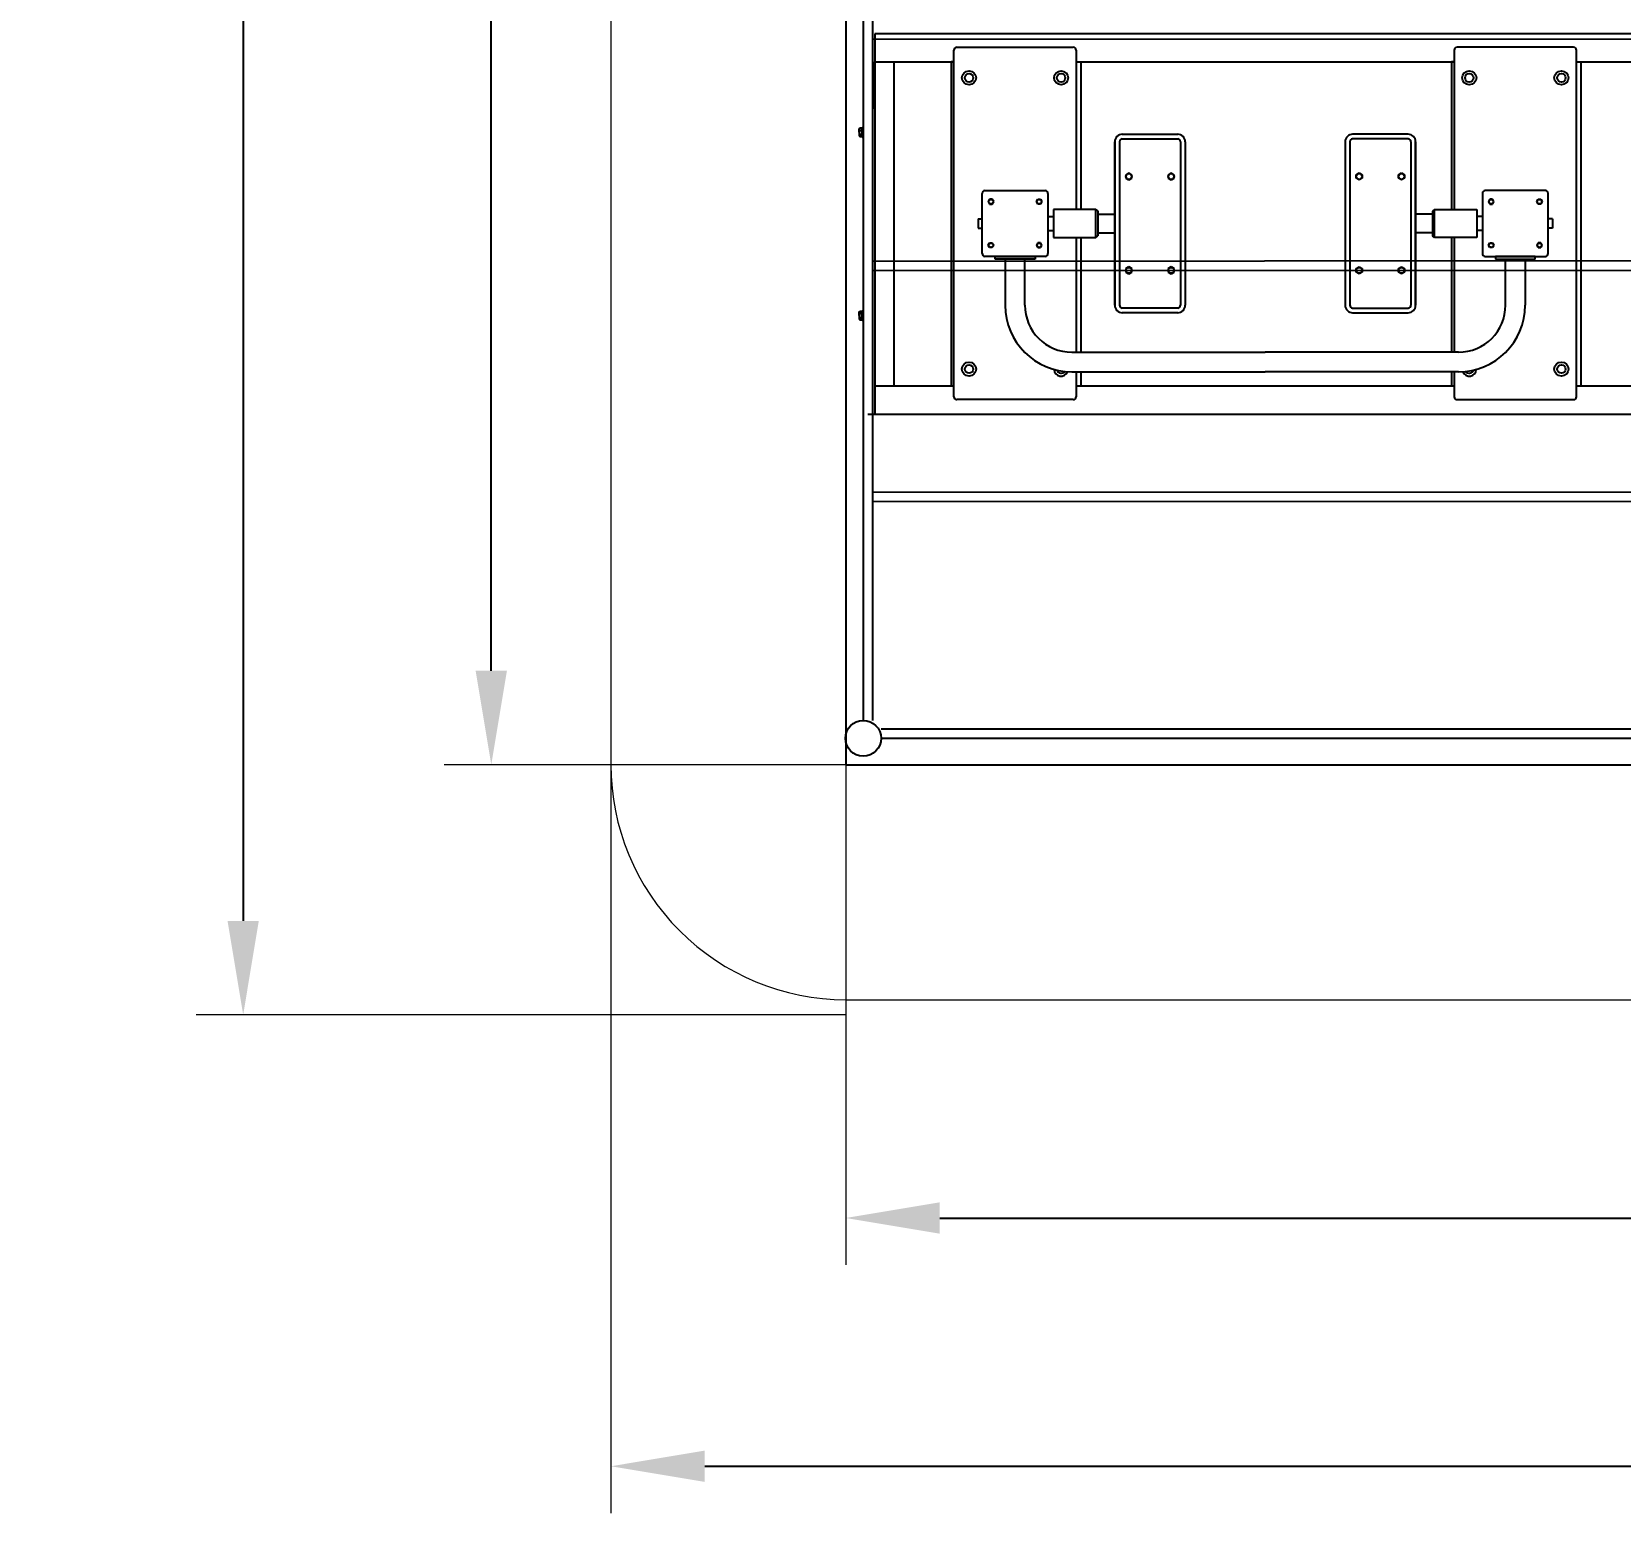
# Model space of a CAD drawing. Header units: millimetres. Extents: x -4421 to 3887, y -3652 to 2555.
# Drawn here: x -4421 to -1039, y -3652 to -499 of the extents above; entities that cross this region are included whole.
import ezdxf

# ---------------------------------------------------------------- set-up
doc = ezdxf.new("R2010")
doc.units = ezdxf.units.MM
for name, color, linetype in [('DIKOM_ЗОНА', 80, 'Continuous'), ('DIKOM_ОБЪЕКТ', 7, 'Continuous'), ('DIKOM_РАЗМЕР_ЗОНА', 7, 'Continuous'), ('DIKOM_РАЗМЕР_ОБЪЕКТА', 7, 'Continuous')]:
    doc.layers.add(name, color=color, linetype=linetype)
doc.styles.add('style1', font='arial.ttf', dxfattribs={"width": 0.8})
doc.dimstyles.new('1-50', dxfattribs={"dimtxt": 300, "dimasz": 200, "dimexe": 100, "dimexo": 0, "dimgap": 100, "dimtad": 1, "dimdec": 0, "dimtxsty": 'style1', "dimcen": 0, "dimclrd": 7, "dimclre": 7, "dimadec": 1, "dimazin": 2, "dimtfac": 1, "dimtdec": 0, "dimtmove": 0, "dimatfit": 3, "dimfxl": 0, "dimlwd": 25, "dimlwe": 18, "dimarcsym": 0})

# ---------------------------------------------------------------- blocks, each defined once
blk = doc.blocks.new('*D0')
at = {"layer": 'Defpoints', "color": 0, "transparency": 16777216}
for p in [(-2687.7, -2058.8), (3386.7, -2058.8), (3386.7, -3023.8)]:
    blk.add_point(p, dxfattribs=at)
at = {"layer": 'DIKOM_РАЗМЕР_ОБЪЕКТА', "color": 7, "lineweight": 18, "transparency": 16777216}
for p, q in [((-2687.7, -2058.8), (-2687.7, -3123.8)), ((3386.7, -2058.8), (3386.7, -3123.8))]:
    blk.add_line(p, q, dxfattribs=at)
at = {"layer": 'DIKOM_РАЗМЕР_ОБЪЕКТА', "color": 7, "lineweight": 25, "transparency": 16777216}
blk.add_line((-2487.7, -3023.8), (3186.7, -3023.8), dxfattribs=at)
at = {"layer": 'DIKOM_РАЗМЕР_ОБЪЕКТА', "color": 7, "transparency": 16777216}
for points in [[(-2487.7, -2990.4), (-2487.7, -3057.1), (-2687.7, -3023.8)], [(3186.7, -2990.4), (3186.7, -3057.1), (3386.7, -3023.8)]]:
    blk.add_solid(points, dxfattribs=at)
at = {"layer": 'DIKOM_РАЗМЕР_ОБЪЕКТА', "color": 0, "transparency": 16777216, "insert": (349.5, -2770.6), "char_height": 300, "attachment_point": 5, "style": 'style1'}
blk.add_mtext('6000', dxfattribs=at)
blk = doc.blocks.new('*D1')
at = {"layer": 'Defpoints', "color": 0, "transparency": 16777216}
for p in [(-3442.3, 2055), (-2687.7, 2055), (-2687.7, -2058.8)]:
    blk.add_point(p, dxfattribs=at)
at = {"layer": 'DIKOM_РАЗМЕР_ОБЪЕКТА', "color": 7, "lineweight": 18, "transparency": 16777216}
for p, q in [((-2687.7, 2055), (-3542.3, 2055)), ((-2687.7, -2058.8), (-3542.3, -2058.8))]:
    blk.add_line(p, q, dxfattribs=at)
at = {"layer": 'DIKOM_РАЗМЕР_ОБЪЕКТА', "color": 7, "lineweight": 25, "transparency": 16777216}
blk.add_line((-3442.3, -1858.8), (-3442.3, 1855), dxfattribs=at)
at = {"layer": 'DIKOM_РАЗМЕР_ОБЪЕКТА', "color": 7, "transparency": 16777216}
for points in [[(-3475.7, 1855), (-3409, 1855), (-3442.3, 2055)], [(-3475.7, -1858.8), (-3409, -1858.8), (-3442.3, -2058.8)]]:
    blk.add_solid(points, dxfattribs=at)
at = {"layer": 'DIKOM_РАЗМЕР_ОБЪЕКТА', "color": 0, "transparency": 16777216, "insert": (-3695.5, -1.9), "char_height": 300, "attachment_point": 5, "rotation": 90, "style": 'style1'}
blk.add_mtext('4000', dxfattribs=at)
blk = doc.blocks.new('*D2')
at = {"layer": 'Defpoints', "color": 0, "transparency": 16777216}
for p in [(-3187.7, -2059), (3886.7, -2059), (3886.7, -3552.3)]:
    blk.add_point(p, dxfattribs=at)
at = {"layer": 'DIKOM_РАЗМЕР_ЗОНА', "color": 7, "lineweight": 18, "transparency": 16777216}
for p, q in [((-3187.7, -2059), (-3187.7, -3652.3)), ((3886.7, -2059), (3886.7, -3652.3))]:
    blk.add_line(p, q, dxfattribs=at)
at = {"layer": 'DIKOM_РАЗМЕР_ЗОНА', "color": 7, "lineweight": 25, "transparency": 16777216}
blk.add_line((-2987.7, -3552.3), (3686.7, -3552.3), dxfattribs=at)
at = {"layer": 'DIKOM_РАЗМЕР_ЗОНА', "color": 7, "transparency": 16777216}
for points in [[(-2987.7, -3518.9), (-2987.7, -3585.6), (-3187.7, -3552.3)], [(3686.7, -3518.9), (3686.7, -3585.6), (3886.7, -3552.3)]]:
    blk.add_solid(points, dxfattribs=at)
at = {"layer": 'DIKOM_РАЗМЕР_ЗОНА', "color": 0, "transparency": 16777216, "insert": (349.5, -3299.1), "char_height": 300, "attachment_point": 5, "style": 'style1'}
blk.add_mtext('7000', dxfattribs=at)
blk = doc.blocks.new('*D3')
at = {"layer": 'Defpoints', "color": 0, "transparency": 16777216}
for p in [(-2687.7, 2555), (-3970.5, -2591.3), (-2687.7, -2591.3)]:
    blk.add_point(p, dxfattribs=at)
at = {"layer": 'DIKOM_РАЗМЕР_ЗОНА', "color": 7, "lineweight": 18, "transparency": 16777216}
for p, q in [((-2687.7, 2555), (-4070.5, 2555)), ((-2687.7, -2591.3), (-4070.5, -2591.3))]:
    blk.add_line(p, q, dxfattribs=at)
at = {"layer": 'DIKOM_РАЗМЕР_ЗОНА', "color": 7, "lineweight": 25, "transparency": 16777216}
blk.add_line((-3970.5, 2355), (-3970.5, -2391.3), dxfattribs=at)
at = {"layer": 'DIKOM_РАЗМЕР_ЗОНА', "color": 7, "transparency": 16777216}
for points in [[(-4003.8, 2355), (-3937.2, 2355), (-3970.5, 2555)], [(-4003.8, -2391.3), (-3937.2, -2391.3), (-3970.5, -2591.3)]]:
    blk.add_solid(points, dxfattribs=at)
at = {"layer": 'DIKOM_РАЗМЕР_ЗОНА', "color": 0, "transparency": 16777216, "insert": (-4223.7, -18.1), "char_height": 300, "attachment_point": 5, "rotation": 90, "style": 'style1'}
blk.add_mtext('5000', dxfattribs=at)

msp = doc.modelspace()

# ---------------------------------------------------------------- linework, layer by layer
at = {"layer": 'DIKOM_ЗОНА', "color": 3, "lineweight": 15}
msp.add_lwpolyline([(-2687.7, -2559), (3386.7, -2559, 0.414214), (3886.7, -2059), (3886.7, 2055, 0.414214), (3386.7, 2555), (-2687.7, 2555, 0.414214), (-3187.7, 2055), (-3187.7, -2059, 0.414214)], format="xyb", close=True, dxfattribs=at)
at = {"layer": 'DIKOM_ОБЪЕКТ'}
for p, q in [((-2687.7, 2055), (-2687.7, -2058.8)), ((-2650.5, 1959.4), (-2650.5, -1964.6)), ((-2630.5, 1959.4), (-2630.5, -1964.6)), ((349.5, -502.6), (-2625.5, -502.6)), ((-2625.5, -502.6), (-2625.5, -1312.6)), ((-2630.3, -514.6), (-660.5, -513.6)), ((-2457.3, -1275.6), (-2457.3, -537.6)), ((-2451.3, -531.6), (-2203.3, -531.6)), ((-2197.3, -537.6), (-2197.3, -876.6)), ((-1392.3, -537.6), (-1392.3, -876.6)), ((-1138.3, -531.6), (-1386.3, -531.6)), ((-1132.3, -1275.6), (-1132.3, -537.6)), ((-2625.5, -562.6), (-2457.3, -562.6)), ((-2625.5, -562.6), (-2585.5, -562.6)), ((-2625.5, -662.6), (-2625.5, -562.6)), ((-2585.5, -562.6), (-2585.5, -1252.6)), ((-2457.3, -562.6), (-2463.5, -562.6)), ((-2463.5, -562.6), (-2463.5, -1252.6)), ((-2197.3, -562.6), (-1392.3, -562.6)), ((-2197.3, -562.6), (-2187.5, -562.6)), ((-2187.5, -562.6), (-2187.5, -876.6)), ((-1392.3, -562.6), (-1398.5, -562.6)), ((-1398.5, -562.6), (-1398.5, -876.6)), ((-1132.3, -562.6), (-789.3, -562.6)), ((-1132.3, -562.6), (-1122.5, -562.6)), ((-1122.5, -562.6), (-1122.5, -1252.6)), ((-2658.9, -705), (-2658, -703.3)), ((-2658.9, -712.6), (-2658.9, -705)), ((-2658, -703.3), (-2652.5, -703.3)), ((-2658, -707.9), (-2652.5, -707.9)), ((-2652.5, -712.6), (-2652.5, -702.6)), ((-2652.5, -702.6), (-2650.5, -702.6)), ((-2652.5, -703.3), (-2652.5, -712.6)), ((-2650.5, -702.6), (-2650.5, -712.6)), ((-2650.5, -702.6), (-2650.5, -712.6)), ((-2658.9, -712.6), (-2658.9, -720.2)), ((-2658.9, -720.2), (-2658, -721.8)), ((-2658, -717.2), (-2652.5, -717.2)), ((-2658, -721.8), (-2652.5, -721.8)), ((-2652.5, -721.8), (-2652.5, -712.6)), ((-2652.5, -712.6), (-2652.5, -722.6)), ((-2652.5, -722.6), (-2650.5, -722.6)), ((-2650.5, -722.6), (-2650.5, -712.6)), ((-2650.5, -722.6), (-2650.5, -712.6)), ((-2115, -1080.6), (-2115, -732.6)), ((-2115, -732.6), (-2115, -1080.6)), ((-2105, -732.6), (-2105, -1080.6)), ((-2099, -716.6), (-1981, -716.6)), ((-2099, -726.6), (-1981, -726.6)), ((-1975, -732.6), (-1975, -1080.6)), ((-1965, -732.6), (-1965, -1080.6)), ((-1624.6, -732.6), (-1624.6, -1080.6)), ((-1614.6, -732.6), (-1614.6, -1080.6)), ((-1490.6, -716.6), (-1608.6, -716.6)), ((-1490.6, -726.6), (-1608.6, -726.6)), ((-1484.6, -732.6), (-1484.6, -1080.6)), ((-1474.6, -1080.6), (-1474.6, -732.6)), ((-1474.6, -732.6), (-1474.6, -1080.6)), ((-2085, -799.1), (-2091.5, -802.8)), ((-2091.5, -802.8), (-2091.5, -810.3)), ((-2091.5, -810.3), (-2085, -814.1)), ((-2078.5, -802.8), (-2085, -799.1)), ((-2085, -814.1), (-2078.5, -810.3)), ((-2078.5, -810.3), (-2078.5, -802.8)), ((-1995, -799.1), (-2001.5, -802.8)), ((-2001.5, -802.8), (-2001.5, -810.3)), ((-2001.5, -810.3), (-1995, -814.1)), ((-1988.5, -802.8), (-1995, -799.1)), ((-1995, -814.1), (-1988.5, -810.3)), ((-1988.5, -810.3), (-1988.5, -802.8)), ((-1601.1, -802.8), (-1594.6, -799.1)), ((-1601.1, -810.3), (-1601.1, -802.8)), ((-1594.6, -814.1), (-1601.1, -810.3)), ((-1594.6, -799.1), (-1588.1, -802.8)), ((-1588.1, -810.3), (-1594.6, -814.1)), ((-1588.1, -802.8), (-1588.1, -810.3)), ((-1511.1, -802.8), (-1504.6, -799.1)), ((-1511.1, -810.3), (-1511.1, -802.8)), ((-1504.6, -814.1), (-1511.1, -810.3)), ((-1504.6, -799.1), (-1498.1, -802.8)), ((-1498.1, -810.3), (-1504.6, -814.1)), ((-1498.1, -802.8), (-1498.1, -810.3)), ((-2397.3, -970.6), (-2397.3, -842.6)), ((-2391.3, -836.6), (-2263.3, -836.6)), ((-2257.3, -842.6), (-2257.3, -970.6)), ((-1332.3, -842.6), (-1332.3, -970.6)), ((-1198.3, -836.6), (-1326.3, -836.6)), ((-1192.3, -970.6), (-1192.3, -842.6)), ((-2381.5, -855.2), (-2384.4, -860.2)), ((-2384.4, -860.2), (-2381.5, -865.2)), ((-2375.7, -855.2), (-2381.5, -855.2)), ((-2381.5, -865.2), (-2375.7, -865.2)), ((-2372.8, -860.2), (-2375.7, -855.2)), ((-2375.7, -865.2), (-2372.8, -860.2)), ((-2281.8, -860.2), (-2278.9, -855.2)), ((-2278.9, -865.2), (-2281.8, -860.2)), ((-2278.9, -855.2), (-2273.1, -855.2)), ((-2273.1, -865.2), (-2278.9, -865.2)), ((-2273.1, -855.2), (-2270.2, -860.2)), ((-2270.2, -860.2), (-2273.1, -865.2)), ((-2245.3, -876.6), (-2245.3, -936.6)), ((-2155.3, -876.6), (-2245.3, -876.6)), ((-2155.3, -936.6), (-2155.3, -876.6)), ((-2155.3, -876.6), (-2151.3, -880.3)), ((-1434.3, -876.6), (-1438.3, -880.3)), ((-1434.3, -936.6), (-1434.3, -876.6)), ((-1434.3, -876.6), (-1344.3, -876.6)), ((-1344.3, -876.6), (-1344.3, -936.6)), ((-1316.5, -855.2), (-1319.4, -860.2)), ((-1319.4, -860.2), (-1316.5, -865.2)), ((-1310.7, -855.2), (-1316.5, -855.2)), ((-1316.5, -865.2), (-1310.7, -865.2)), ((-1307.8, -860.2), (-1310.7, -855.2)), ((-1310.7, -865.2), (-1307.8, -860.2)), ((-1216.8, -860.2), (-1213.9, -855.2)), ((-1213.9, -865.2), (-1216.8, -860.2)), ((-1213.9, -855.2), (-1208.1, -855.2)), ((-1208.1, -865.2), (-1213.9, -865.2)), ((-1208.1, -855.2), (-1205.2, -860.2)), ((-1205.2, -860.2), (-1208.1, -865.2)), ((-2406.1, -896.6), (-2406.1, -916.6)), ((-2406.1, -896.6), (-2397.3, -896.6)), ((-2257.3, -891.6), (-2245.3, -891.6)), ((-2151.3, -880.3), (-2151.3, -933.2)), ((-2151.3, -886.6), (-2115, -886.6)), ((-1438.3, -886.6), (-1474.6, -886.6)), ((-1438.3, -880.3), (-1438.3, -933.2)), ((-1332.3, -891.6), (-1344.3, -891.6)), ((-1183.5, -896.6), (-1192.3, -896.6)), ((-1183.5, -896.6), (-1183.5, -916.6)), ((-2406.1, -916.6), (-2397.3, -916.6)), ((-2257.3, -921.6), (-2245.3, -921.6)), ((-2245.3, -936.6), (-2155.3, -936.6)), ((-2197.3, -936.6), (-2197.3, -1180.6)), ((-2187.5, -936.6), (-2187.5, -1180.6)), ((-2155.3, -936.6), (-2151.3, -933.2)), ((-2151.3, -926.6), (-2115, -926.6)), ((-1438.3, -926.6), (-1474.6, -926.6)), ((-1434.3, -936.6), (-1438.3, -933.2)), ((-1344.3, -936.6), (-1434.3, -936.6)), ((-1398.5, -936.6), (-1398.5, -1180.6)), ((-1392.3, -936.6), (-1392.3, -1180.6)), ((-1332.3, -921.6), (-1344.3, -921.6)), ((-1183.5, -916.6), (-1192.3, -916.6)), ((-2263.3, -976.6), (-2391.3, -976.6)), ((-2384.4, -953), (-2381.5, -948)), ((-2381.5, -958), (-2384.4, -953)), ((-2381.5, -948), (-2375.7, -948)), ((-2375.7, -958), (-2381.5, -958)), ((-2375.7, -948), (-2372.8, -953)), ((-2372.8, -953), (-2375.7, -958)), ((-2369.8, -982.6), (-2369.8, -976.6)), ((-2369.8, -976.6), (-2284.8, -976.6)), ((-2284.8, -976.6), (-2284.8, -982.6)), ((-2278.9, -948), (-2281.8, -953)), ((-2281.8, -953), (-2278.9, -958)), ((-2273.1, -948), (-2278.9, -948)), ((-2278.9, -958), (-2273.1, -958)), ((-2270.2, -953), (-2273.1, -948)), ((-2273.1, -958), (-2270.2, -953)), ((-1326.3, -976.6), (-1198.3, -976.6)), ((-1319.4, -953), (-1316.5, -948)), ((-1316.5, -958), (-1319.4, -953)), ((-1316.5, -948), (-1310.7, -948)), ((-1310.7, -958), (-1316.5, -958)), ((-1310.7, -948), (-1307.8, -953)), ((-1307.8, -953), (-1310.7, -958)), ((-1304.8, -976.6), (-1304.8, -982.6)), ((-1219.8, -976.6), (-1304.8, -976.6)), ((-1219.8, -982.6), (-1219.8, -976.6)), ((-1213.9, -948), (-1216.8, -953)), ((-1216.8, -953), (-1213.9, -958)), ((-1208.1, -948), (-1213.9, -948)), ((-1213.9, -958), (-1208.1, -958)), ((-1205.2, -953), (-1208.1, -948)), ((-1208.1, -958), (-1205.2, -953)), ((-2630, -986.6), (-660.5, -985.6)), ((-2630, -1006.6), (-660.5, -1005.6)), ((-2284.8, -982.6), (-2369.8, -982.6)), ((-2348.3, -982.6), (-2348.3, -1080.6)), ((-2306.3, -1080.6), (-2306.3, -982.6)), ((-2085, -999.1), (-2091.5, -1002.8)), ((-2091.5, -1002.8), (-2091.5, -1010.3)), ((-2091.5, -1010.3), (-2085, -1014.1)), ((-2078.5, -1002.8), (-2085, -999.1)), ((-2085, -1014.1), (-2078.5, -1010.3)), ((-2078.5, -1010.3), (-2078.5, -1002.8)), ((-1995, -999.1), (-2001.5, -1002.8)), ((-2001.5, -1002.8), (-2001.5, -1010.3)), ((-2001.5, -1010.3), (-1995, -1014.1)), ((-1988.5, -1002.8), (-1995, -999.1)), ((-1995, -1014.1), (-1988.5, -1010.3)), ((-1988.5, -1010.3), (-1988.5, -1002.8)), ((-1601.1, -1002.8), (-1594.6, -999.1)), ((-1601.1, -1010.3), (-1601.1, -1002.8)), ((-1594.6, -1014.1), (-1601.1, -1010.3)), ((-1594.6, -999.1), (-1588.1, -1002.8)), ((-1588.1, -1010.3), (-1594.6, -1014.1)), ((-1588.1, -1002.8), (-1588.1, -1010.3)), ((-1511.1, -1002.8), (-1504.6, -999.1)), ((-1511.1, -1010.3), (-1511.1, -1002.8)), ((-1504.6, -1014.1), (-1511.1, -1010.3)), ((-1504.6, -999.1), (-1498.1, -1002.8)), ((-1498.1, -1010.3), (-1504.6, -1014.1)), ((-1498.1, -1002.8), (-1498.1, -1010.3)), ((-1304.8, -982.6), (-1219.8, -982.6)), ((-1283.3, -1080.6), (-1283.3, -982.6)), ((-1241.3, -982.6), (-1241.3, -1080.6)), ((-2658.9, -1095), (-2658, -1093.3)), ((-2658.9, -1102.6), (-2658.9, -1095)), ((-2658.9, -1102.6), (-2658.9, -1110.2)), ((-2658.9, -1110.2), (-2658, -1111.8)), ((-2658, -1093.3), (-2652.5, -1093.3)), ((-2658, -1097.9), (-2652.5, -1097.9)), ((-2658, -1107.2), (-2652.5, -1107.2)), ((-2658, -1111.8), (-2652.5, -1111.8)), ((-2652.5, -1102.6), (-2652.5, -1092.6)), ((-2652.5, -1092.6), (-2650.5, -1092.6)), ((-2652.5, -1093.3), (-2652.5, -1102.6)), ((-2652.5, -1111.8), (-2652.5, -1102.6)), ((-2652.5, -1102.6), (-2652.5, -1112.6)), ((-2652.5, -1112.6), (-2650.5, -1112.6)), ((-2650.5, -1092.6), (-2650.5, -1102.6)), ((-2650.5, -1092.6), (-2650.5, -1102.6)), ((-2650.5, -1112.6), (-2650.5, -1102.6)), ((-2650.5, -1112.6), (-2650.5, -1102.6)), ((-1981, -1086.6), (-2099, -1086.6)), ((-1981, -1096.6), (-2099, -1096.6)), ((-1608.6, -1086.6), (-1490.6, -1086.6)), ((-1608.6, -1096.6), (-1490.6, -1096.6)), ((-2206.3, -1180.6), (-1794.8, -1180.6)), ((-1383.3, -1180.6), (-1794.8, -1180.6)), ((-2206.3, -1222.6), (-1794.8, -1222.6)), ((-2197.3, -1222.6), (-2197.3, -1275.6)), ((-2187.5, -1222.6), (-2187.5, -1252.6)), ((-1383.3, -1222.6), (-1794.8, -1222.6)), ((-1398.5, -1222.6), (-1398.5, -1252.6)), ((-1392.3, -1222.6), (-1392.3, -1275.6)), ((-2625.5, -1252.6), (-2457.3, -1252.6)), ((-2203.3, -1281.6), (-2451.3, -1281.6)), ((-2197.3, -1252.6), (-1392.3, -1252.6)), ((-1386.3, -1281.6), (-1138.3, -1281.6)), ((-1132.3, -1252.6), (-789.3, -1252.6)), ((-2640.5, -1312.6), (-2625.5, -1312.6)), ((-2625.5, -1312.6), (287.7, -1312.6)), ((-2629.8, -1478.6), (-660.5, -1477.6)), ((-2629.8, -1498.6), (-660.5, -1497.6)), ((-2612.5, -1982.6), (-688.5, -1982.6)), ((-2612.5, -2002.6), (-688.5, -2002.6)), ((-2687.7, -2058.8), (349.5, -2058.8))]:
    msp.add_line(p, q, dxfattribs=at)
for centre, radius in [((-2425.3, -596.6), 15), ((-2425.3, -596.6), 9), ((-2229.3, -596.6), 15), ((-2229.3, -596.6), 9), ((-1360.3, -596.6), 15), ((-1360.3, -596.6), 9), ((-1164.3, -596.6), 15), ((-1164.3, -596.6), 9), ((-2085, -806.6), 6.18), ((-1995, -806.6), 6.18), ((-1594.6, -806.6), 6.18), ((-1504.6, -806.6), 6.18), ((-2378.6, -860.2), 4.75), ((-2276, -860.2), 4.75), ((-1313.6, -860.2), 4.75), ((-1211, -860.2), 4.75), ((-2378.6, -953), 4.75), ((-2276, -953), 4.75), ((-1313.6, -953), 4.75), ((-1211, -953), 4.75), ((-2085, -1006.6), 6.18), ((-1995, -1006.6), 6.18), ((-1594.6, -1006.6), 6.18), ((-1504.6, -1006.6), 6.18), ((-2425.3, -1216.6), 15), ((-2425.3, -1216.6), 9), ((-1164.3, -1216.6), 15), ((-1164.3, -1216.6), 9), ((-2650.5, -2002.6), 38)]:
    msp.add_circle(centre, radius, dxfattribs=at)
for centre, radius, start, end in [((-2451.3, -537.6), 6, 90, 180), ((-2203.3, -537.6), 6, 0, 90), ((-1386.3, -537.6), 6, 90, 180), ((-1138.3, -537.6), 6, 0, 90), ((-2647.1, -712.6), 11.8, 156.8627, 180), ((-2655.6, -705.7), 3.24, 150.866, 223.3168), ((-2647.1, -712.6), 11.8, 180, 203.1373), ((-2655.6, -719.4), 3.24, 136.6832, 209.134), ((-2099, -732.6), 16, 90, 180), ((-2099, -732.6), 6, 90, 180), ((-1981, -732.6), 16, 0, 90), ((-1981, -732.6), 6, 0, 90), ((-1608.6, -732.6), 16, 90, 180), ((-1608.6, -732.6), 6, 90, 180), ((-1490.6, -732.6), 16, 0, 90), ((-1490.6, -732.6), 6, 0, 90), ((-2391.3, -842.6), 6, 90, 180), ((-2263.3, -842.6), 6, 0, 90), ((-1326.3, -842.6), 6, 90, 180), ((-1198.3, -842.6), 6, 0, 90), ((-2391.3, -970.6), 6, 180, 270), ((-2263.3, -970.6), 6, 270, 0), ((-1326.3, -970.6), 6, 180, 270), ((-1198.3, -970.6), 6, 270, 0), ((-2206.3, -1080.6), 142, 180, 270), ((-2206.3, -1080.6), 100, 180, 270), ((-2099, -1080.6), 16, 180, 270), ((-2099, -1080.6), 6, 180, 270), ((-1981, -1080.6), 16, 270, 0), ((-1981, -1080.6), 6, 270, 0), ((-1608.6, -1080.6), 16, 180, 270), ((-1608.6, -1080.6), 6, 180, 270), ((-1490.6, -1080.6), 16, 270, 0), ((-1490.6, -1080.6), 6, 270, 0), ((-1383.3, -1080.6), 100, 270, 0), ((-1383.3, -1080.6), 142, 270, 0), ((-2647.1, -1102.6), 11.8, 156.8627, 180), ((-2647.1, -1102.6), 11.8, 180, 203.1373), ((-2655.6, -1095.7), 3.24, 150.866, 223.3168), ((-2655.6, -1109.4), 3.24, 136.6832, 209.134), ((-2229.3, -1216.6), 15, 183.162, 337.6402), ((-2229.3, -1216.6), 9, 195.6238, 325.1783), ((-1360.3, -1216.6), 15, 202.3598, 356.838), ((-1360.3, -1216.6), 9, 214.8217, 344.3762), ((-2451.3, -1275.6), 6, 180, 270), ((-2203.3, -1275.6), 6, 270, 0), ((-1386.3, -1275.6), 6, 180, 270), ((-1138.3, -1275.6), 6, 270, 0)]:
    msp.add_arc(centre, radius, start, end, dxfattribs=at)

# ---------------------------------------------------------------- dimensions: what is measured, and where the dimension line sits
at = {"layer": 'DIKOM_РАЗМЕР_ЗОНА'}
dim = msp.add_linear_dim(base=(-3970.5, -2591.3), p1=(-2687.7, 2555), p2=(-2687.7, -2591.3), angle=90, text='5000', dimstyle='1-50', dxfattribs=at)
dim.commit()
dim.dimension.update_dxf_attribs({"geometry": '*D3', "text_midpoint": (-4223.7, -18.1)})
dim = msp.add_linear_dim(base=(3886.7, -3552.3), p1=(-3187.7, -2059), p2=(3886.7, -2059), text='7000', dimstyle='1-50', dxfattribs=at)
dim.commit()
dim.dimension.update_dxf_attribs({"geometry": '*D2', "text_midpoint": (349.5, -3299.1)})
at = {"layer": 'DIKOM_РАЗМЕР_ОБЪЕКТА'}
dim = msp.add_linear_dim(base=(-3442.3, 2055), p1=(-2687.7, -2058.8), p2=(-2687.7, 2055), angle=90, text='4000', dimstyle='1-50', dxfattribs=at)
dim.commit()
dim.dimension.update_dxf_attribs({"geometry": '*D1', "text_midpoint": (-3442.3, -1.9), "dimtype": 160})
dim = msp.add_linear_dim(base=(3386.7, -3023.8), p1=(-2687.7, -2058.8), p2=(3386.7, -2058.8), text='6000', dimstyle='1-50', dxfattribs=at)
dim.commit()
dim.dimension.update_dxf_attribs({"geometry": '*D0', "text_midpoint": (349.5, -3023.8), "dimtype": 160})

doc.saveas('drawing.dxf')
